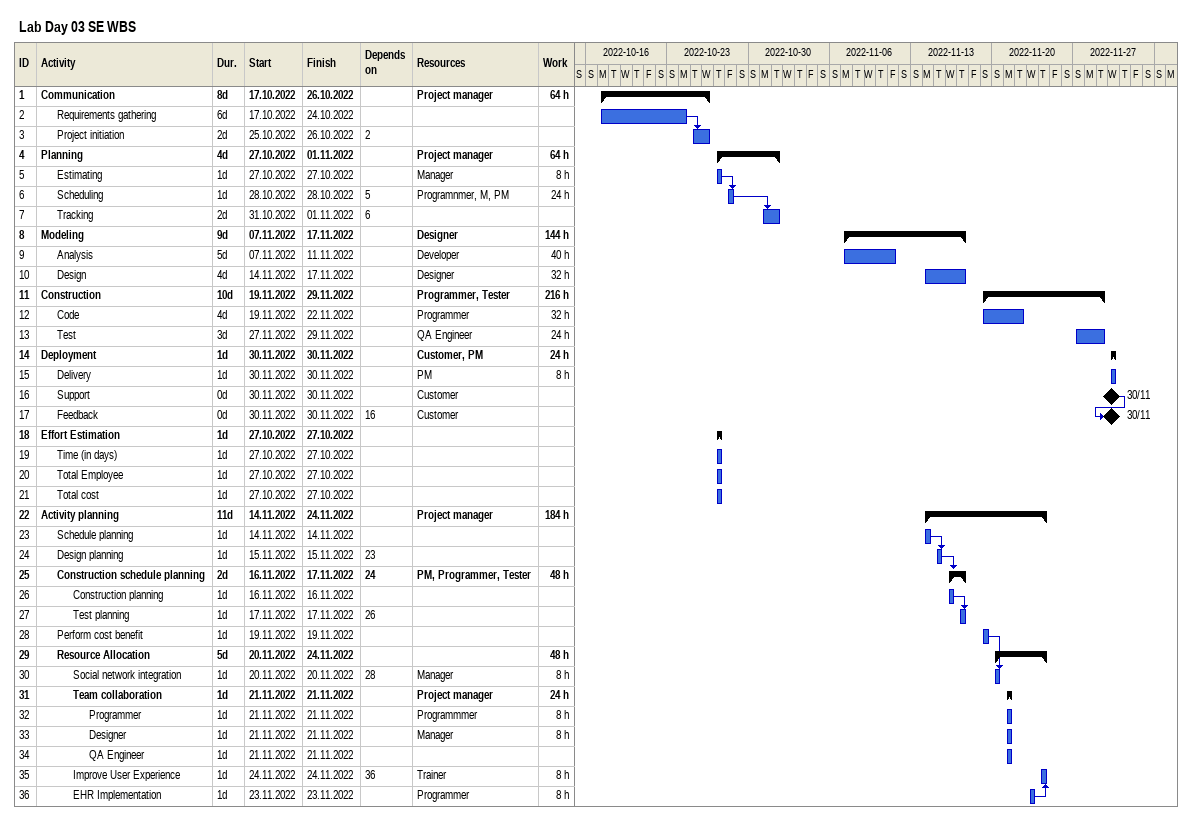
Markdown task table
Lab Day 03 SE WBS

| ID | Level | Task | Duration | Start | Finish | Predecessors | Resources | Work (h) |
|---|---|---|---|---|---|---|---|---|
| 1 | 1 | **Communication** | 8d | 2022-10-17 | 2022-10-26 |  | Project manager | 64 |
| 2 | 2 | Requirements gathering | 6d | 2022-10-17 | 2022-10-24 |  |  |  |
| 3 | 2 | Project initiation | 2d | 2022-10-25 | 2022-10-26 | 2 |  |  |
| 4 | 1 | **Planning** | 4d | 2022-10-27 | 2022-11-01 |  | Project manager | 64 |
| 5 | 2 | Estimating | 1d | 2022-10-27 | 2022-10-27 |  | Manager | 8 |
| 6 | 2 | Scheduling | 1d | 2022-10-28 | 2022-10-28 | 5 | Programnmer, M, PM | 24 |
| 7 | 2 | Tracking | 2d | 2022-10-31 | 2022-11-01 | 6 |  |  |
| 8 | 1 | **Modeling** | 9d | 2022-11-07 | 2022-11-17 |  | Designer | 144 |
| 9 | 2 | Analysis | 5d | 2022-11-07 | 2022-11-11 |  | Developer | 40 |
| 10 | 2 | Design | 4d | 2022-11-14 | 2022-11-17 |  | Designer | 32 |
| 11 | 1 | **Construction** | 10d | 2022-11-19 | 2022-11-29 |  | Programmer, Tester | 216 |
| 12 | 2 | Code | 4d | 2022-11-19 | 2022-11-22 |  | Programmer | 32 |
| 13 | 2 | Test | 3d | 2022-11-27 | 2022-11-29 |  | QA Engineer | 24 |
| 14 | 1 | **Deployment** | 1d | 2022-11-30 | 2022-11-30 |  | Customer, PM | 24 |
| 15 | 2 | Delivery | 1d | 2022-11-30 | 2022-11-30 |  | PM | 8 |
| 16 | 2 | Support | 0d | 2022-11-30 | 2022-11-30 |  | Customer |  |
| 17 | 2 | Feedback | 0d | 2022-11-30 | 2022-11-30 | 16 | Customer |  |
| 18 | 1 | **Effort Estimation** | 1d | 2022-10-27 | 2022-10-27 |  |  |  |
| 19 | 2 | Time (in days) | 1d | 2022-10-27 | 2022-10-27 |  |  |  |
| 20 | 2 | Total Employee | 1d | 2022-10-27 | 2022-10-27 |  |  |  |
| 21 | 2 | Total cost | 1d | 2022-10-27 | 2022-10-27 |  |  |  |
| 22 | 1 | **Activity planning** | 11d | 2022-11-14 | 2022-11-24 |  | Project manager | 184 |
| 23 | 2 | Schedule planning | 1d | 2022-11-14 | 2022-11-14 |  |  |  |
| 24 | 2 | Design planning | 1d | 2022-11-15 | 2022-11-15 | 23 |  |  |
| 25 | 2 | **Construction schedule planning** | 2d | 2022-11-16 | 2022-11-17 | 24 | PM, Programmer, Tester | 48 |
| 26 | 3 | Construction planning | 1d | 2022-11-16 | 2022-11-16 |  |  |  |
| 27 | 3 | Test planning | 1d | 2022-11-17 | 2022-11-17 | 26 |  |  |
| 28 | 2 | Perform cost benefit | 1d | 2022-11-19 | 2022-11-19 |  |  |  |
| 29 | 2 | **Resource Allocation** | 5d | 2022-11-20 | 2022-11-24 |  |  | 48 |
| 30 | 3 | Social network integration | 1d | 2022-11-20 | 2022-11-20 | 28 | Manager | 8 |
| 31 | 3 | **Team collaboration** | 1d | 2022-11-21 | 2022-11-21 |  | Project manager | 24 |
| 32 | 4 | Programmer | 1d | 2022-11-21 | 2022-11-21 |  | Programmmer | 8 |
| 33 | 4 | Designer | 1d | 2022-11-21 | 2022-11-21 |  | Manager | 8 |
| 34 | 4 | QA Engineer | 1d | 2022-11-21 | 2022-11-21 |  |  |  |
| 35 | 3 | Improve User Experience | 1d | 2022-11-24 | 2022-11-24 | 36 | Trainer | 8 |
| 36 | 3 | EHR Implementation | 1d | 2022-11-23 | 2022-11-23 |  | Programmer | 8 |
